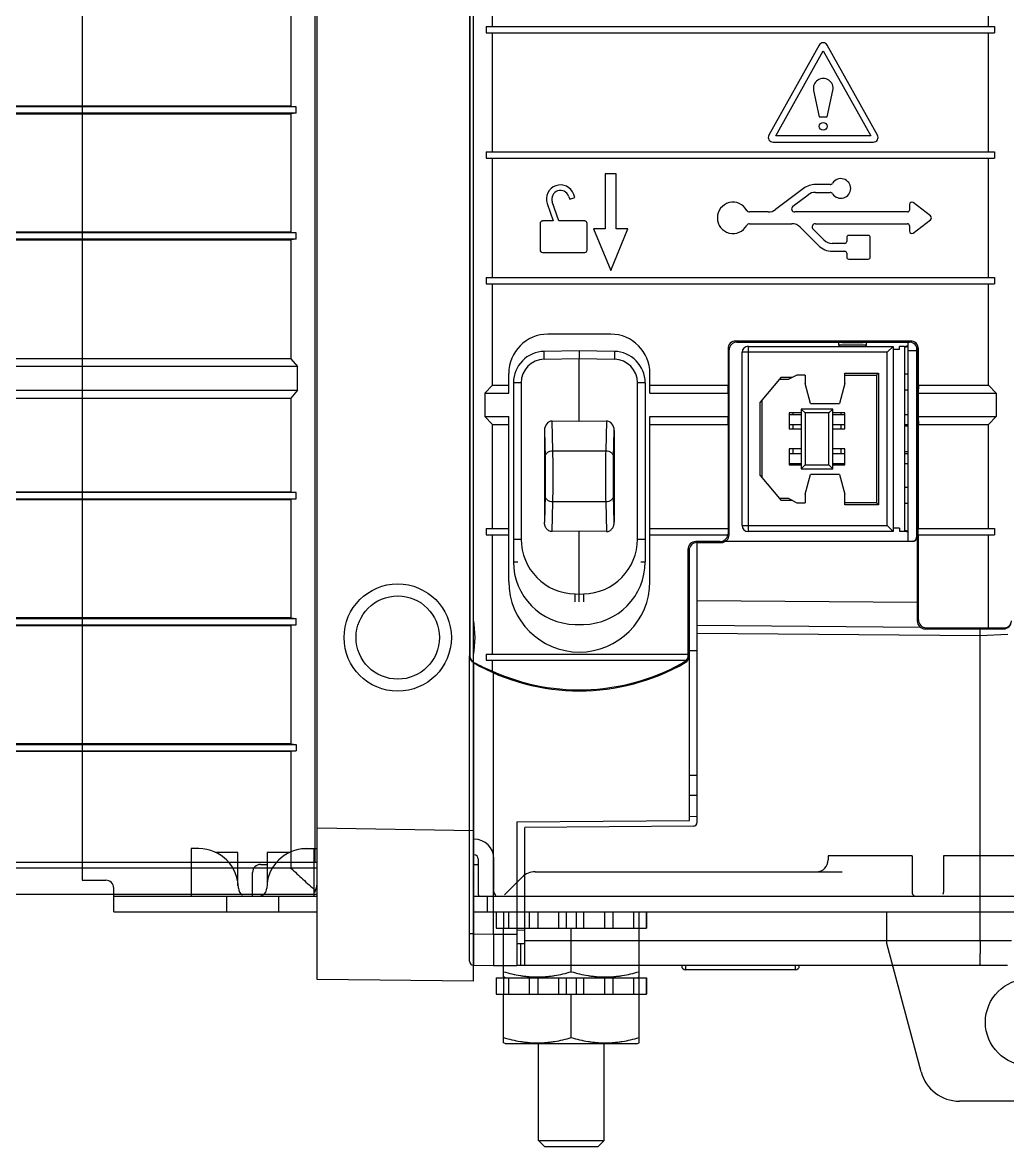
# Model space of a CAD drawing. Header units: millimetres. Extents: x 30557 to 235556, y -116603 to -73383.
# Drawn here: x 36158.7 to 36233.8, y -74654.8 to -74569.1 of the extents above; entities that cross this region are included whole.
import ezdxf

# ---------------------------------------------------------------- set-up
doc = ezdxf.new("R2010")
doc.units = ezdxf.units.MM

# ---------------------------------------------------------------- blocks, each defined once
blk = doc.blocks.new('1756-PA72')
at = {"linetype": 'Continuous'}
for p, q in [((8266.704, 5582.66), (8266.704, 5718.651)), ((8266.563, 5582.66), (8266.563, 5688.909)), ((8265.026, 5638.221), (8265.026, 5630.692)), ((8265.026, 5630.692), (8191.456, 5630.692)), ((8191.484, 5630.222), (8265.026, 5630.222)), ((8265.362, 5630.657), (8191.493, 5630.657)), ((8265.362, 5630.257), (8191.517, 5630.257)), ((8265.026, 5630.692), (8265.362, 5630.657)), ((8265.362, 5630.257), (8265.026, 5630.222)), ((8265.026, 5630.222), (8265.026, 5622.692)), ((8265.362, 5630.257), (8265.362, 5630.657)), ((8265.026, 5622.692), (8192.013, 5622.692)), ((8265.362, 5622.657), (8192.051, 5622.657)), ((8265.026, 5622.692), (8265.362, 5622.657)), ((8265.362, 5622.257), (8265.362, 5622.657)), ((8192.052, 5622.222), (8265.026, 5622.222)), ((8265.362, 5622.257), (8192.084, 5622.257)), ((8265.362, 5622.257), (8265.026, 5622.222)), ((8265.026, 5622.222), (8265.026, 5614.658)), ((8265.026, 5614.658), (8158.015, 5614.658)), ((8265.026, 5614.658), (8265.445, 5614.158)), ((8265.445, 5614.158), (8170.726, 5614.158)), ((8265.445, 5612.658), (8265.445, 5614.158)), ((8170.976, 5612.658), (8265.445, 5612.658)), ((8265.445, 5612.658), (8265.026, 5612.158)), ((8170.939, 5612.158), (8265.026, 5612.158)), ((8265.026, 5612.158), (8265.026, 5606.193)), ((8265.026, 5606.193), (8193.755, 5606.193)), ((8265.362, 5606.158), (8193.795, 5606.158)), ((8265.026, 5606.193), (8265.362, 5606.158)), ((8265.362, 5605.758), (8265.362, 5606.158)), ((8193.816, 5605.723), (8265.026, 5605.723)), ((8193.847, 5605.758), (8265.362, 5605.758)), ((8265.362, 5605.758), (8265.026, 5605.723)), ((8265.026, 5605.723), (8265.026, 5598.194)), ((8265.026, 5598.194), (8194.89, 5598.194)), ((8194.931, 5598.159), (8265.362, 5598.159)), ((8265.026, 5598.194), (8265.362, 5598.159)), ((8265.362, 5597.759), (8265.362, 5598.159)), ((8194.963, 5597.724), (8265.026, 5597.724)), ((8194.993, 5597.759), (8265.362, 5597.759)), ((8265.362, 5597.759), (8265.026, 5597.724)), ((8265.026, 5597.724), (8265.026, 5590.194)), ((8265.026, 5590.194), (8196.211, 5590.194)), ((8196.253, 5590.159), (8265.362, 5590.159)), ((8196.294, 5589.724), (8265.026, 5589.724)), ((8196.323, 5589.759), (8265.362, 5589.759)), ((8265.026, 5590.194), (8265.362, 5590.159)), ((8265.362, 5589.759), (8265.026, 5589.724)), ((8265.026, 5589.724), (8265.026, 5582.31)), ((8265.362, 5590.159), (8265.362, 5589.759)), ((8266.704, 5582.66), (8183.232, 5582.66)), ((8266.704, 5580.66), (8266.704, 5582.66)), ((8266.704, 5582.31), (8183.306, 5582.31)), ((8170.691, 5580.66), (8266.704, 5580.66))]:
    blk.add_line(p, q, dxfattribs=at)
blk.add_open_spline([(8265.026, 5582.31), (8265.28, 5582.071), (8265.79, 5581.596), (8266.308, 5581.129), (8266.563, 5580.894)], degree=3, knots=[0, 0, 0, 0, 0.500826, 1, 1, 1, 1], dxfattribs=at)
blk = doc.blocks.new('1756-L7-Z')
at = {"color": 7, "linetype": 'Continuous'}
for p, q in [((-0.249, 109.731), (-0.249, 19.654)), ((-0.23, 109.712), (-0.23, 19.658)), ((1.216, 59.627), (1.216, 67.201)), ((32.712, 59.627), (32.712, 67.201)), ((0.817, 59.627), (0.817, 59.229)), ((0.817, 59.627), (33.11, 59.627)), ((33.11, 59.627), (33.11, 59.229)), ((0.817, 59.229), (33.11, 59.229)), ((1.216, 51.655), (1.216, 59.229)), ((32.712, 51.655), (32.712, 59.229)), ((21.961, 58.434), (18.772, 52.728)), ((19.203, 52.682), (22.222, 58.083)), ((22.222, 58.083), (25.241, 52.682)), ((25.672, 52.728), (22.483, 58.434)), ((21.609, 55.569), (21.973, 53.877)), ((22.471, 53.877), (22.835, 55.569)), ((21.973, 53.877), (22.471, 53.877)), ((19.033, 52.283), (25.411, 52.283)), ((25.241, 52.682), (19.203, 52.682)), ((0.817, 51.655), (33.11, 51.655)), ((0.817, 51.655), (0.817, 51.257)), ((33.11, 51.655), (33.11, 51.257)), ((0.817, 51.257), (33.11, 51.257)), ((1.216, 43.683), (1.216, 51.257)), ((32.712, 43.683), (32.712, 51.257)), ((9.068, 50.26), (8.371, 50.26)), ((8.371, 50.26), (8.371, 46.772)), ((9.068, 46.772), (9.068, 50.26)), ((20.977, 49.338), (19.183, 47.993)), ((22.654, 49.588), (21.724, 49.588)), ((6.049, 48.846), (6.116, 48.651)), ((6.116, 48.651), (6.446, 48.765)), ((6.446, 48.765), (6.378, 48.96)), ((20.292, 48.202), (21.276, 48.94)), ((21.724, 49.089), (22.656, 49.089)), ((4.684, 48.372), (5.066, 47.271)), ((5.435, 47.271), (5.013, 48.486)), ((18.735, 47.844), (17.542, 47.844)), ((27.571, 47.844), (20.412, 47.844)), ((27.695, 48.317), (27.695, 47.968)), ((29.04, 47.589), (27.936, 48.436)), ((4.235, 47.121), (4.235, 45.427)), ((5.066, 47.271), (4.385, 47.271)), ((7.075, 47.271), (5.435, 47.271)), ((7.225, 45.427), (7.225, 47.121)), ((27.936, 46.504), (29.04, 47.351)), ((8.371, 46.772), (7.624, 46.772)), ((7.624, 46.772), (8.72, 44.126)), ((8.72, 44.126), (9.816, 46.772)), ((9.816, 46.772), (9.068, 46.772)), ((17.542, 47.096), (20.229, 47.096)), ((20.758, 46.877), (21.918, 45.717)), ((22.27, 46.07), (21.584, 46.756)), ((21.725, 47.096), (27.571, 47.096)), ((27.695, 46.972), (27.695, 46.623)), ((23.592, 45.851), (22.799, 45.851)), ((23.717, 46.224), (23.717, 45.975)), ((25.087, 46.349), (23.842, 46.349)), ((25.212, 44.979), (25.212, 46.224)), ((4.385, 45.278), (7.075, 45.278)), ((22.799, 45.352), (23.592, 45.352)), ((23.717, 45.228), (23.717, 44.979)), ((23.842, 44.854), (25.087, 44.854)), ((0.817, 43.683), (33.11, 43.683)), ((0.817, 43.683), (0.817, 43.285)), ((33.11, 43.683), (33.11, 43.285)), ((0.817, 43.285), (33.11, 43.285)), ((1.216, 36.837), (1.216, 43.285)), ((32.712, 36.837), (32.712, 43.285)), ((8.72, 40.08), (4.734, 40.08)), ((27.773, 39.647), (16.672, 39.647)), ((16.741, 39.578), (16.672, 39.647)), ((16.741, 39.578), (27.703, 39.578)), ((17.448, 39.309), (26.661, 39.309)), ((17.448, 39.309), (17.448, 27.55)), ((23.223, 39.39), (23.22, 39.578)), ((24.968, 39.39), (23.223, 39.39)), ((23.305, 39.309), (23.223, 39.39)), ((23.426, 39.562), (23.411, 39.578)), ((23.426, 39.562), (24.765, 39.562)), ((24.765, 39.562), (24.781, 39.578)), ((24.886, 39.309), (24.968, 39.39)), ((24.968, 39.39), (24.972, 39.578)), ((26.661, 39.309), (26.282, 38.93)), ((26.661, 39.309), (26.661, 27.55)), ((27.383, 39.309), (27.074, 39.309)), ((27.074, 39.107), (27.074, 39.309)), ((27.383, 39.309), (27.623, 39.361)), ((27.383, 39.309), (27.383, 27.55)), ((27.623, 39.285), (27.383, 39.233)), ((27.623, 26.939), (27.623, 39.578)), ((27.773, 39.647), (27.703, 39.578)), ((28.149, 39.292), (28.149, 27.188)), ((6.727, 39.024), (4.5, 38.985)), ((8.954, 38.985), (6.727, 39.024)), ((6.727, 39.024), (6.727, 38.526)), ((16.174, 39.149), (16.243, 39.08)), ((16.174, 39.149), (16.174, 36.837)), ((16.243, 27.341), (16.243, 39.08)), ((26.282, 38.93), (17.069, 38.93)), ((17.069, 27.93), (17.069, 38.93)), ((26.282, 27.93), (26.282, 38.93)), ((27.074, 39.107), (26.661, 39.107)), ((28.149, 39.026), (27.623, 39.026)), ((28.174, 27.163), (28.174, 39.218)), ((28.201, 39.08), (28.271, 39.149)), ((28.201, 39.08), (28.201, 21.86)), ((28.271, 36.837), (28.271, 39.149)), ((4.5, 38.487), (6.727, 38.526)), ((6.727, 38.526), (8.954, 38.487)), ((6.727, 34.54), (6.727, 38.526)), ((2.242, 36.339), (2.242, 37.589)), ((11.211, 36.339), (11.211, 37.589)), ((19.542, 37.348), (18.208, 35.76)), ((19.436, 37.221), (20.036, 37.221)), ((19.542, 37.348), (20.274, 37.348)), ((20.536, 37.487), (20.036, 37.221)), ((21.068, 37.487), (20.536, 37.487)), ((21.068, 37.487), (21.068, 36.948)), ((23.599, 37.614), (25.725, 37.614)), ((23.599, 36.948), (23.599, 37.614)), ((23.599, 37.487), (25.598, 37.487)), ((25.598, 37.487), (25.725, 37.614)), ((25.598, 37.487), (25.598, 29.372)), ((25.725, 37.614), (25.725, 29.246)), ((27.623, 37.538), (27.383, 37.538)), ((1.216, 36.837), (0.718, 36.339)), ((1.216, 36.837), (2.242, 36.837)), ((3.031, 36.993), (2.541, 36.993)), ((2.541, 36.993), (2.541, 25.631)), ((3.031, 36.993), (3.031, 27.07)), ((10.912, 36.993), (10.422, 36.993)), ((10.422, 27.07), (10.422, 36.993)), ((10.912, 36.993), (10.912, 25.631)), ((11.211, 36.837), (16.174, 36.837)), ((16.191, 36.339), (16.174, 36.837)), ((21.409, 35.682), (21.068, 36.948)), ((23.599, 36.948), (23.257, 35.682)), ((27.623, 36.525), (27.383, 36.525)), ((28.271, 36.837), (28.253, 36.339)), ((28.271, 36.837), (32.712, 36.837)), ((32.712, 36.837), (33.21, 36.339)), ((0.718, 36.339), (2.242, 36.339)), ((0.718, 36.339), (0.718, 34.844)), ((11.211, 36.339), (16.191, 36.339)), ((16.191, 36.339), (16.191, 34.844)), ((18.208, 31.1), (18.208, 35.76)), ((18.334, 30.949), (18.334, 35.91)), ((28.253, 36.339), (33.21, 36.339)), ((28.253, 36.339), (28.253, 34.844)), ((33.21, 36.339), (33.21, 34.844)), ((20.815, 35.075), (20.055, 35.075)), ((20.055, 35.075), (20.055, 34.062)), ((20.055, 34.986), (20.815, 34.986)), ((20.308, 34.986), (20.308, 35.075)), ((22.839, 35.328), (20.815, 35.328)), ((20.815, 35.328), (21.068, 35.075)), ((20.815, 35.328), (20.815, 31.531)), ((22.586, 35.075), (21.068, 35.075)), ((21.068, 35.075), (21.068, 31.784)), ((21.409, 35.682), (23.257, 35.682)), ((22.839, 35.328), (22.586, 35.075)), ((22.586, 31.784), (22.586, 35.075)), ((22.839, 31.531), (22.839, 35.328)), ((23.599, 35.075), (22.839, 35.075)), ((22.839, 34.986), (23.599, 34.986)), ((23.346, 35.075), (23.346, 34.986)), ((23.599, 34.062), (23.599, 35.075)), ((27.383, 34.986), (27.623, 34.986)), ((0.718, 34.844), (2.242, 34.844)), ((1.216, 34.346), (0.718, 34.844)), ((1.216, 34.346), (2.242, 34.346)), ((1.216, 27.739), (1.216, 34.346)), ((2.242, 24.376), (2.242, 34.844)), ((6.727, 34.54), (5.003, 34.561)), ((5.05, 32.682), (5.003, 34.561)), ((8.45, 34.561), (6.727, 34.54)), ((8.45, 34.561), (8.403, 32.682)), ((11.211, 34.844), (16.191, 34.844)), ((11.211, 24.376), (11.211, 34.844)), ((11.211, 34.346), (16.174, 34.346)), ((16.174, 34.346), (16.191, 34.844)), ((16.174, 34.346), (16.174, 27.739)), ((20.055, 34.353), (20.815, 34.353)), ((20.308, 34.062), (20.308, 34.353)), ((22.839, 34.353), (23.599, 34.353)), ((23.346, 34.353), (23.346, 34.062)), ((27.383, 34.353), (27.623, 34.353)), ((28.253, 34.844), (33.21, 34.844)), ((28.253, 34.844), (28.271, 34.346)), ((28.271, 34.346), (32.712, 34.346)), ((28.271, 27.739), (28.271, 34.346)), ((32.712, 34.346), (33.21, 34.844)), ((32.712, 27.739), (32.712, 34.346)), ((4.51, 33.964), (4.552, 32.275)), ((4.51, 33.964), (4.51, 28.14)), ((8.901, 32.275), (8.943, 33.964)), ((8.943, 33.964), (8.943, 28.14)), ((20.055, 34.062), (20.815, 34.062)), ((22.839, 34.062), (23.599, 34.062)), ((27.623, 34.247), (27.383, 34.247)), ((5.05, 32.682), (8.403, 32.682)), ((20.815, 32.797), (20.055, 32.797)), ((20.055, 32.797), (20.055, 31.784)), ((20.055, 32.506), (20.815, 32.506)), ((20.308, 32.506), (20.308, 32.797)), ((23.599, 32.797), (22.839, 32.797)), ((22.839, 32.506), (23.599, 32.506)), ((23.346, 32.797), (23.346, 32.506)), ((23.599, 31.784), (23.599, 32.797)), ((27.623, 32.612), (27.383, 32.612)), ((27.383, 32.506), (27.623, 32.506)), ((20.055, 31.873), (20.815, 31.873)), ((20.055, 31.784), (20.815, 31.784)), ((20.308, 31.784), (20.308, 31.873)), ((20.815, 31.531), (21.068, 31.784)), ((20.815, 31.531), (22.839, 31.531)), ((21.068, 31.784), (22.586, 31.784)), ((22.839, 31.531), (22.586, 31.784)), ((22.839, 31.873), (23.599, 31.873)), ((22.839, 31.784), (23.599, 31.784)), ((23.346, 31.873), (23.346, 31.784)), ((27.383, 31.873), (27.623, 31.873)), ((18.208, 31.1), (19.542, 29.511)), ((21.068, 29.911), (21.409, 31.177)), ((23.257, 31.177), (21.409, 31.177)), ((23.257, 31.177), (23.599, 29.911)), ((27.623, 30.334), (27.383, 30.334)), ((4.552, 29.83), (4.51, 28.14)), ((5.003, 27.543), (5.05, 29.422)), ((8.403, 29.422), (5.05, 29.422)), ((8.403, 29.422), (8.45, 27.543)), ((8.943, 28.14), (8.901, 29.83)), ((20.036, 29.638), (19.436, 29.638)), ((20.274, 29.511), (19.542, 29.511)), ((20.036, 29.638), (20.536, 29.372)), ((20.536, 29.372), (21.068, 29.372)), ((21.068, 29.911), (21.068, 29.372)), ((23.599, 29.246), (23.599, 29.911)), ((25.598, 29.372), (23.599, 29.372)), ((25.598, 29.372), (25.725, 29.246)), ((27.623, 29.322), (27.383, 29.322)), ((25.725, 29.246), (23.599, 29.246)), ((17.069, 27.93), (26.282, 27.93)), ((26.661, 27.55), (26.282, 27.93)), ((0.817, 27.739), (2.242, 27.739)), ((0.817, 27.739), (0.817, 27.341)), ((0.817, 27.341), (2.242, 27.341)), ((1.216, 19.767), (1.216, 27.341)), ((6.727, 27.564), (5.003, 27.543)), ((8.45, 27.543), (6.727, 27.564)), ((6.727, 23.578), (6.727, 27.564)), ((11.211, 27.739), (16.174, 27.739)), ((11.211, 27.341), (16.169, 27.341)), ((16.188, 27.739), (16.188, 27.396)), ((16.243, 27.341), (16.188, 27.396)), ((26.661, 27.55), (17.448, 27.55)), ((27.074, 27.752), (26.661, 27.752)), ((27.074, 27.752), (27.074, 27.55)), ((27.383, 27.55), (27.074, 27.55)), ((27.383, 27.626), (27.623, 27.574)), ((27.623, 27.498), (27.383, 27.55)), ((28.174, 27.163), (28.149, 27.188)), ((28.257, 27.341), (28.257, 27.739)), ((28.271, 27.739), (33.11, 27.739)), ((28.271, 27.341), (33.11, 27.341)), ((28.271, 21.929), (28.271, 27.341)), ((32.712, 21.431), (32.712, 27.341)), ((33.11, 27.739), (33.11, 27.341)), ((2.541, 27.07), (3.031, 27.07)), ((10.422, 27.07), (10.912, 27.07)), ((13.729, 9.199), (13.729, 26.48)), ((15.676, 26.912), (14.131, 26.912)), ((14.2, 26.843), (14.131, 26.912)), ((14.2, 26.843), (15.745, 26.843)), ((14.223, 9.086), (14.223, 26.843)), ((15.676, 26.912), (15.745, 26.843)), ((27.926, 26.914), (15.988, 26.916)), ((16.02, 26.937), (27.899, 26.939)), ((27.926, 26.914), (27.899, 26.939)), ((13.633, 26.414), (13.702, 26.344)), ((13.633, 19.767), (13.633, 26.414)), ((13.702, 19.653), (13.702, 26.344)), ((2.541, 25.631), (2.823, 25.631)), ((10.631, 25.631), (10.912, 25.631)), ((6.458, 23.583), (6.727, 23.578)), ((6.727, 23.578), (6.996, 23.583)), ((6.727, 23.08), (6.727, 23.578)), ((13.729, 23.495), (13.702, 23.495)), ((28.201, 23.032), (14.223, 23.154)), ((6.458, 21.645), (6.727, 21.641)), ((6.727, 21.641), (6.996, 21.645)), ((13.702, 21.504), (13.729, 21.504)), ((14.223, 21.589), (28.411, 21.465)), ((28.271, 21.929), (28.201, 21.86)), ((28.699, 21.362), (28.769, 21.431)), ((28.769, 21.431), (32.712, 21.431)), ((33.645, 21.399), (32.712, 21.431)), ((13.702, 21.015), (13.729, 21.016)), ((14.223, 21.091), (32.187, 20.934)), ((28.699, 21.362), (33.682, 21.362)), ((32.187, 20.935), (32.183, 21.369)), ((32.187, 20.934), (33.944, 21.027)), ((32.187, 1.572), (32.187, 20.934)), ((33.645, 21.399), (33.682, 21.362)), ((-0.23, 19.658), (-0.249, 19.658)), ((-0.245, 0.249), (-0.245, 19.654)), ((0.817, 19.767), (13.633, 19.767)), ((0.817, 19.767), (0.817, 19.369)), ((0.817, 19.369), (13.594, 19.369)), ((1.216, 18.676), (1.216, 19.369)), ((13.647, 19.767), (13.647, 19.685)), ((13.702, 19.653), (13.647, 19.685)), ((14.223, 19.968), (13.729, 19.968)), ((0, 19.221), (0.029, 19.237)), ((0, 19.221), (0, 1.99)), ((1.27, 1.968), (1.27, 18.629)), ((13.396, 19.253), (13.453, 19.221)), ((14.223, 12.053), (13.729, 12.056)), ((14.223, 10.784), (13.729, 10.779)), ((14.229, 9.43), (13.733, 9.439)), ((2.768, 9.103), (13.729, 9.199)), ((2.768, 9.103), (2.768, -0.009)), ((13.976, 8.837), (3.262, 8.744)), ((3.262, 0.008), (3.262, 8.744)), ((3.262, 2.218), (2.768, 2.209)), ((0, 1.99), (-0.245, 1.991)), ((-0.245, 1.59), (-0.245, 1.991)), ((0, 1.99), (1.27, 1.968)), ((0, 1.99), (0, 0)), ((1.27, 1.968), (2.768, 1.981)), ((3.262, 1.572), (34.18, 1.572)), ((2.768, 1.379), (3.262, 1.383)), ((3.013, 0.008), (3.013, 1.381)), ((2.768, 0.008), (33.931, 0.008)), ((13.231, 0.008), (13.231, -0.042)), ((13.48, 0.008), (13.48, -0.291)), ((20.455, -0.291), (20.455, 0.008)), ((20.705, -0.042), (20.705, 0.008)), ((0, 0), (1.27, -0.022)), ((1.27, -0.022), (2.768, -0.009)), ((20.455, -0.291), (13.48, -0.291))]:
    blk.add_line(p, q, dxfattribs=at)
blk.add_circle((22.222, 53.28), 0.249, dxfattribs=at)
for centre, radius, start, end in [((22.222, 58.288), 0.299, 29.2, 150.8), ((22.222, 55.701), 0.627, 347.86859, 192.13141), ((19.033, 52.582), 0.299, 150.8, 270), ((25.411, 52.582), 0.299, 270, 29.2), ((5.531, 48.666), 0.897, 19.14, 199.14), ((21.724, 48.342), 1.246, 90, 126.8699), ((22.654, 49.787), 0.199, 270, 325.60643), ((23.343, 49.338), 0.623, 213.05573, 147.37052), ((5.531, 48.666), 0.548, 19.14, 199.14), ((21.724, 48.342), 0.747, 90, 126.8699), ((22.654, 48.89), 0.199, 33.05573, 89.51731), ((16.492, 47.47), 0.996, 28.63099, 331.36901), ((17.542, 48.043), 0.199, 208.63099, 270), ((18.735, 48.591), 0.747, 270, 306.8699), ((20.412, 48.043), 0.199, 126.8699, 270), ((27.571, 47.968), 0.125, 270, 0), ((27.845, 48.317), 0.149, 52.5, 180), ((4.385, 47.121), 0.149, 90, 180), ((7.075, 47.121), 0.149, 0, 90), ((28.949, 47.47), 0.149, 307.5, 52.5), ((17.542, 46.897), 0.199, 90, 151.36901), ((20.229, 46.349), 0.747, 45, 90), ((21.725, 46.897), 0.199, 90, 225), ((27.571, 46.972), 0.125, 0, 90), ((27.845, 46.623), 0.149, 180, 307.5), ((22.799, 46.598), 1.246, 225, 270), ((22.799, 46.598), 0.747, 225, 270), ((23.592, 45.975), 0.125, 270, 0), ((23.842, 46.224), 0.125, 90, 180), ((25.087, 46.224), 0.125, 0, 90), ((4.385, 45.427), 0.149, 180, 270), ((7.075, 45.427), 0.149, 270, 0), ((23.592, 45.228), 0.125, 0, 90), ((23.842, 44.979), 0.125, 180, 270), ((25.087, 44.979), 0.125, 270, 0), ((4.734, 37.589), 2.491, 90, 180), ((8.72, 37.589), 2.491, 0, 90), ((16.672, 39.15), 0.498, 89.98424, 180.01286), ((16.742, 39.08), 0.498, 90.01054, 180), ((17.448, 38.93), 0.38, 90, 180), ((27.703, 39.08), 0.498, 0.01054, 90), ((27.773, 39.15), 0.498, 359.98424, 90.01286), ((4.534, 36.993), 1.993, 90.99921, 180.0007), ((8.919, 36.993), 1.993, 359.99931, 89.00078), ((4.526, 36.993), 1.495, 90.98807, 179.99372), ((8.928, 36.993), 1.495, 0.01103, 89.0071), ((17.448, 27.93), 0.38, 180, 270), ((15.745, 27.341), 0.498, 270, 359.98946), ((6.519, 27.07), 3.488, 179.99982, 268.99973), ((6.935, 27.07), 3.488, 271.00027, 0.00018), ((14.13, 26.414), 0.498, 89.98598, 180.01693), ((14.2, 26.344), 0.498, 90, 179.98946), ((6.527, 25.631), 3.986, 180, 269.00029), ((6.926, 25.631), 3.986, 270.99965, 0), ((6.727, 24.376), 4.484, 180, 0), ((28.699, 21.86), 0.498, 180, 269.98946), ((28.769, 21.929), 0.498, 179.98598, 270.01693), ((33.682, 21.86), 0.498, 270, 359.98946), ((0.249, 19.653), 0.498, 179.84884, 239.99433), ((6.727, 30.872), 13.383, 245.68382, 300.73805), ((6.727, 30.872), 13.397, 299.85808, 300.83801), ((13.204, 19.653), 0.498, 300, 359.99406), ((13.149, 19.685), 0.498, 320.59543, 0.00615), ((6.727, 30.872), 13.453, 239.99979, 300.00015), ((6.267, 30.888), 13.216, 241.83661, 247.53204), ((13.974, 9.086), 0.249, 270.5, 0), ((2.884, 2.493), 1.113, 264.00094, 270.48711), ((0.004, 0.249), 0.249, 179.75198, 268.99375), ((13.48, -0.042), 0.249, 180.00034, 270), ((20.455, -0.042), 0.249, 270, 359.99967)]:
    blk.add_arc(centre, radius, start, end, dxfattribs=at)
for centre, major_axis, ratio, start_param, end_param in [((5.008, 33.952), (-0.03, 0.609), 0.817388, -0.050559, 1.510198), ((8.445, 33.952), (0.03, 0.609), 0.817388, -1.510198, 0.050559), ((15.675, 27.411), (-0.353, 0.353), 0.998783, 2.356803, 3.786929), ((15.689, 27.397), (0.353, -0.353), 0.998783, 0.673482, 0.78484)]:
    blk.add_ellipse(centre, major_axis=major_axis, ratio=ratio, start_param=start_param, end_param=end_param, dxfattribs=at)
for points, knots in [([(4.5, 38.487), (4.499, 38.52), (4.498, 38.583), (4.497, 38.675), (4.496, 38.76), (4.496, 38.825), (4.496, 38.871), (4.496, 38.9), (4.497, 38.925), (4.497, 38.946), (4.497, 38.962), (4.498, 38.973), (4.498, 38.979), (4.499, 38.983), (4.499, 38.984), (4.499, 38.985), (4.5, 38.985)], [0, 0, 0, 0, 0.194912, 0.382478, 0.555216, 0.706674, 0.772536, 0.830971, 0.881408, 0.923354, 0.956439, 0.98032, 0.988742, 0.994807, 0.99852, 1, 1, 1, 1]), ([(8.954, 38.985), (8.954, 38.985), (8.954, 38.984), (8.955, 38.983), (8.955, 38.979), (8.956, 38.973), (8.956, 38.962), (8.957, 38.946), (8.957, 38.925), (8.957, 38.9), (8.957, 38.871), (8.957, 38.825), (8.957, 38.76), (8.957, 38.675), (8.955, 38.583), (8.954, 38.52), (8.954, 38.487)], [0, 0, 0, 0, 0.00148, 0.005193, 0.011258, 0.01968, 0.04356, 0.076646, 0.118592, 0.169029, 0.227464, 0.293326, 0.444784, 0.617522, 0.805088, 1, 1, 1, 1]), ([(4.552, 32.275), (4.552, 32.301), (4.559, 32.355), (4.599, 32.459), (4.696, 32.573), (4.86, 32.661), (4.986, 32.682), (5.05, 32.682)], [0, 0, 0, 0, 0.1126, 0.227595, 0.468603, 0.728328, 1, 1, 1, 1]), ([(4.552, 32.275), (4.556, 32.097), (4.561, 31.689), (4.564, 31.052), (4.561, 30.415), (4.556, 30.007), (4.552, 29.83)], [0, 0, 0, 0, 0.21831, 0.5, 0.78169, 1, 1, 1, 1]), ([(5.061, 31.052), (5.061, 31.358), (5.06, 31.902), (5.055, 32.445), (5.05, 32.682)], [0, 0, 0, 0, 0.563379, 1, 1, 1, 1]), ([(8.403, 32.682), (8.399, 32.445), (8.394, 31.902), (8.392, 31.358), (8.392, 31.052)], [0, 0, 0, 0, 0.436621, 1, 1, 1, 1]), ([(8.403, 32.682), (8.467, 32.682), (8.594, 32.661), (8.757, 32.573), (8.854, 32.459), (8.894, 32.355), (8.901, 32.301), (8.901, 32.275)], [0, 0, 0, 0, 0.271672, 0.531397, 0.772405, 0.8874, 1, 1, 1, 1]), ([(8.901, 29.83), (8.897, 30.007), (8.892, 30.415), (8.889, 31.052), (8.892, 31.689), (8.897, 32.097), (8.901, 32.275)], [0, 0, 0, 0, 0.21831, 0.5, 0.78169, 1, 1, 1, 1]), ([(5.05, 29.422), (5.055, 29.659), (5.06, 30.203), (5.061, 30.746), (5.061, 31.052)], [0, 0, 0, 0, 0.436619, 1, 1, 1, 1]), ([(8.392, 31.052), (8.392, 30.746), (8.394, 30.203), (8.399, 29.659), (8.403, 29.422)], [0, 0, 0, 0, 0.563381, 1, 1, 1, 1]), ([(5.05, 29.422), (4.986, 29.423), (4.86, 29.443), (4.696, 29.531), (4.599, 29.645), (4.559, 29.749), (4.552, 29.803), (4.552, 29.83)], [0, 0, 0, 0, 0.271672, 0.531397, 0.772405, 0.8874, 1, 1, 1, 1]), ([(8.901, 29.83), (8.901, 29.803), (8.894, 29.749), (8.854, 29.645), (8.757, 29.531), (8.594, 29.443), (8.467, 29.423), (8.403, 29.422)], [0, 0, 0, 0, 0.1126, 0.227595, 0.468603, 0.728328, 1, 1, 1, 1]), ([(5.003, 27.543), (4.968, 27.543), (4.896, 27.552), (4.795, 27.592), (4.707, 27.655), (4.611, 27.761), (4.531, 27.925), (4.51, 28.069), (4.51, 28.14)], [0, 0, 0, 0, 0.125059, 0.25015, 0.375298, 0.500502, 0.750103, 1, 1, 1, 1]), ([(8.45, 27.543), (8.486, 27.543), (8.558, 27.552), (8.658, 27.592), (8.746, 27.655), (8.843, 27.761), (8.923, 27.925), (8.943, 28.069), (8.943, 28.14)], [0, 0, 0, 0, 0.125059, 0.25015, 0.375298, 0.500502, 0.750103, 1, 1, 1, 1]), ([(27.896, 26.938), (27.96, 26.937), (28.094, 26.99), (28.149, 27.124), (28.149, 27.188)], [0, 0, 0, 0, 0.500335, 1, 1, 1, 1]), ([(28.174, 27.163), (28.174, 27.1), (28.122, 26.969), (27.991, 26.915), (27.928, 26.915)], [0, 0, 0, 0, 0.500322, 1, 1, 1, 1]), ([(6.458, 23.085), (6.458, 23.085), (6.457, 23.086), (6.457, 23.088), (6.457, 23.091), (6.456, 23.097), (6.456, 23.108), (6.455, 23.124), (6.455, 23.145), (6.454, 23.17), (6.454, 23.199), (6.454, 23.245), (6.454, 23.31), (6.455, 23.395), (6.456, 23.487), (6.457, 23.551), (6.458, 23.583)], [0, 0, 0, 0, 0.00148, 0.005193, 0.011258, 0.01968, 0.043561, 0.076646, 0.118592, 0.169029, 0.227464, 0.293326, 0.444784, 0.617522, 0.805088, 1, 1, 1, 1]), ([(6.996, 23.583), (6.996, 23.551), (6.997, 23.487), (6.998, 23.395), (6.999, 23.31), (6.999, 23.245), (6.999, 23.199), (6.999, 23.17), (6.999, 23.145), (6.998, 23.124), (6.998, 23.108), (6.997, 23.097), (6.997, 23.091), (6.996, 23.088), (6.996, 23.086), (6.996, 23.085), (6.996, 23.085)], [0, 0, 0, 0, 0.194912, 0.382478, 0.555216, 0.706674, 0.772536, 0.830971, 0.881408, 0.923354, 0.956439, 0.98032, 0.988742, 0.994807, 0.99852, 1, 1, 1, 1]), ([(34.161, 21.879), (34.161, 21.802), (34.125, 21.655), (33.988, 21.496), (33.821, 21.412), (33.702, 21.397), (33.645, 21.399)], [0, 0, 0, 0, 0.294779, 0.551805, 0.781416, 1, 1, 1, 1]), ([(-0.23, 19.662), (-0.229, 19.569), (-0.175, 19.393), (-0.041, 19.275), (0.029, 19.237)], [0, 0, 0, 0, 0.540609, 1, 1, 1, 1]), ([(1.27, 1.968), (1.27, 1.839), (1.269, 1.585), (1.267, 1.216), (1.266, 0.876), (1.266, 0.617), (1.266, 0.434), (1.266, 0.318), (1.267, 0.218), (1.267, 0.135), (1.268, 0.07), (1.268, 0.026), (1.269, 0.001), (1.269, -0.012), (1.27, -0.017), (1.269, -0.022), (1.27, -0.022)], [0, 0, 0, 0, 0.194985, 0.38282, 0.555672, 0.707131, 0.773034, 0.831483, 0.881903, 0.923858, 0.956922, 0.980743, 0.989133, 0.99515, 0.998778, 1, 1, 1, 1]), ([(32.187, 1.572), (32.187, 1.471), (32.187, 1.271), (32.185, 0.981), (32.182, 0.714), (32.178, 0.48), (32.174, 0.31), (32.169, 0.197), (32.167, 0.131), (32.163, 0.081), (32.161, 0.041), (32.157, 0.023), (32.156, 0.008), (32.153, 0.008)], [0, 0, 0, 0, 0.194791, 0.382457, 0.555178, 0.706548, 0.830847, 0.881256, 0.923214, 0.956302, 0.980183, 0.994722, 1, 1, 1, 1])]:
    blk.add_open_spline(points, degree=3, knots=knots, dxfattribs=at)
blk = doc.blocks.new('1756-A13-Z')
at = {"color": 7, "linetype": 'Continuous'}
for p, q in [((16.437, -137.601), (16.437, 7.928)), ((26.36, -137.688), (26.36, 8.015)), ((1.503, -75.16), (1.503, -131.287)), ((26.36, -128.153), (16.437, -127.979)), ((8.419, -129.282), (8.419, -132.289)), ((8.92, -129.282), (8.419, -129.282)), ((11.396, -129.533), (9.966, -129.533)), ((11.396, -131.641), (11.396, -129.533)), ((13.26, -129.533), (13.26, -131.641)), ((14.69, -129.533), (13.26, -129.533)), ((15.435, -129.282), (16.237, -129.282)), ((16.237, -132.289), (16.237, -129.282)), ((16.267, -129.282), (16.437, -129.282)), ((26.66, -129.934), (26.66, -132.039)), ((27.663, -132.039), (27.663, -129.934)), ((48.896, -129.743), (48.896, -129.994)), ((54.223, -129.743), (48.896, -129.743)), ((54.223, -129.743), (54.223, -132.039)), ((56.227, -129.743), (56.227, -132.039)), ((61.553, -129.743), (56.227, -129.743)), ((12.829, -130.285), (13.26, -130.285)), ((26.36, -130.285), (26.66, -130.285)), ((1.503, -131.287), (3.007, -131.287)), ((12.328, -132.289), (12.328, -130.786)), ((29.456, -131.083), (28.323, -132.216)), ((30.271, -130.746), (49.775, -130.746)), ((3.508, -133.291), (3.508, -131.788)), ((3.508, -132.289), (16.437, -132.289)), ((10.674, -132.289), (10.674, -133.291)), ((13.982, -132.289), (13.982, -133.291)), ((26.36, -132.289), (237.186, -132.289)), ((27.222, -132.289), (27.222, -133.291)), ((3.508, -133.291), (16.437, -133.291)), ((26.36, -133.291), (237.186, -133.291)), ((27.794, -133.291), (27.794, -134.335)), ((27.804, -133.291), (27.804, -134.335)), ((28.291, -134.335), (28.291, -133.291)), ((28.594, -133.291), (28.594, -134.335)), ((29.926, -134.335), (29.926, -133.291)), ((30.451, -133.291), (30.451, -134.335)), ((31.783, -134.335), (31.783, -133.291)), ((32.27, -134.335), (32.27, -133.291)), ((32.877, -133.291), (32.877, -134.335)), ((33.364, -134.335), (33.364, -133.291)), ((34.696, -134.335), (34.696, -133.291)), ((35.221, -133.291), (35.221, -134.335)), ((36.553, -134.335), (36.553, -133.291)), ((36.856, -133.291), (36.856, -134.335)), ((37.344, -134.335), (37.344, -133.291)), ((37.353, -133.291), (37.353, -134.335)), ((52.619, -135.296), (52.619, -133.291)), ((27.794, -134.335), (37.353, -134.335)), ((28.271, -137.43), (28.271, -134.335)), ((32.574, -137.097), (32.574, -134.335)), ((36.876, -137.43), (36.876, -134.335)), ((54.807, -143.461), (52.619, -135.296)), ((26.36, -137.688), (16.437, -137.601)), ((27.794, -137.479), (27.794, -138.523)), ((27.794, -137.479), (37.353, -137.479)), ((27.804, -137.479), (27.804, -138.523)), ((28.369, -137.479), (28.263, -137.426)), ((28.291, -138.523), (28.291, -137.479)), ((28.594, -137.479), (28.594, -138.523)), ((29.926, -138.523), (29.926, -137.479)), ((30.451, -137.479), (30.451, -138.523)), ((31.783, -138.523), (31.783, -137.479)), ((32.27, -138.523), (32.27, -137.479)), ((32.877, -137.479), (32.877, -138.523)), ((33.364, -138.523), (33.364, -137.479)), ((34.696, -138.523), (34.696, -137.479)), ((35.221, -137.479), (35.221, -138.523)), ((36.553, -138.523), (36.553, -137.479)), ((36.778, -137.479), (36.885, -137.426)), ((36.856, -137.479), (36.856, -138.523)), ((37.344, -138.523), (37.344, -137.479)), ((37.353, -137.479), (37.353, -138.523)), ((27.794, -138.523), (37.353, -138.523)), ((28.271, -141.618), (28.271, -138.523)), ((32.574, -141.285), (32.574, -138.523)), ((36.876, -141.618), (36.876, -138.523)), ((28.369, -141.667), (28.263, -141.613)), ((28.369, -141.667), (36.778, -141.667)), ((30.486, -147.818), (30.486, -141.667)), ((34.661, -147.818), (34.661, -141.667)), ((36.778, -141.667), (36.885, -141.613)), ((66.052, -145.319), (57.227, -145.319)), ((30.868, -148.2), (30.486, -147.818)), ((30.486, -147.818), (34.661, -147.818)), ((30.868, -148.2), (34.279, -148.2)), ((34.279, -148.2), (34.661, -147.818))]:
    blk.add_line(p, q, dxfattribs=at)
for centre, radius in [((21.549, -115.872), 3.408), ((21.549, -115.872), 2.646), ((61.639, -140.307), 2.756)]:
    blk.add_circle(centre, radius, dxfattribs=at)
for centre, radius, start, end in [((20.095, -115.872), 6.364, 349.81825, 10.18175), ((26.41, -129.934), 1.253, 0, 90), ((8.92, -131.788), 2.506, 0, 90), ((15.736, -131.788), 2.506, 90, 180), ((26.41, -129.934), 0.251, 0, 90), ((12.829, -130.786), 0.501, 90, 180), ((48.145, -129.994), 0.752, 270, 0), ((3.007, -131.788), 0.501, 0, 90), ((14.433, -131.287), 2.005, 337.31616, 0), ((30.271, -131.898), 1.153, 90, 134.99996), ((11.927, -131.788), 0.501, 180, 240), ((12.729, -131.788), 0.501, 270, 0), ((27.913, -132.039), 1.253, 180, 192.10655), ((27.913, -132.039), 0.251, 180, 238.22705), ((54.473, -132.039), 0.251, 180, 240), ((55.977, -132.039), 0.251, 330, 0), ((57.227, -142.813), 2.506, 195, 270)]:
    blk.add_arc(centre, radius, start, end, dxfattribs=at)
for points in [[(28.271, -137.097), (28.447, -137.148), (28.8, -137.241), (29.247, -137.33), (29.608, -137.381), (29.879, -137.409), (30.15, -137.426), (30.422, -137.432), (30.695, -137.426), (30.966, -137.409), (31.237, -137.381), (31.597, -137.33), (32.045, -137.241), (32.398, -137.148), (32.574, -137.097)], [(32.574, -137.097), (32.749, -137.148), (33.102, -137.241), (33.55, -137.33), (33.91, -137.381), (34.181, -137.409), (34.453, -137.426), (34.725, -137.432), (34.997, -137.426), (35.269, -137.409), (35.54, -137.381), (35.9, -137.33), (36.347, -137.241), (36.7, -137.148), (36.876, -137.097)], [(28.271, -141.285), (28.447, -141.336), (28.8, -141.428), (29.247, -141.517), (29.608, -141.569), (29.879, -141.597), (30.15, -141.614), (30.422, -141.62), (30.695, -141.614), (30.966, -141.597), (31.237, -141.569), (31.597, -141.517), (32.045, -141.428), (32.398, -141.336), (32.574, -141.285)], [(32.574, -141.285), (32.749, -141.336), (33.102, -141.428), (33.55, -141.517), (33.91, -141.569), (34.181, -141.597), (34.453, -141.614), (34.725, -141.62), (34.997, -141.614), (35.269, -141.597), (35.54, -141.569), (35.9, -141.517), (36.347, -141.428), (36.7, -141.336), (36.876, -141.285)]]:
    blk.add_open_spline(points, degree=3, knots=[0, 0, 0, 0, 0.12553, 0.250641, 0.313067, 0.375422, 0.437725, 0.500001, 0.562277, 0.62458, 0.686934, 0.74936, 0.874471, 1, 1, 1, 1], dxfattribs=at)

msp = doc.modelspace()

# ---------------------------------------------------------------- block references
at = {"xscale": 1.2, "yscale": 1.2, "zscale": 1.2}
for name, p in [('1756-A13-Z', (36161.407, -74476.952)), ('1756-L7-Z', (36193.034, -74640.974))]:
    msp.add_blockref(name, p, dxfattribs=at)
at = {"linetype": 'Continuous', "xscale": 1.2, "yscale": 1.2, "zscale": 1.2}
msp.add_blockref('1756-PA72', (26261.087, -81332.34), dxfattribs=at)

doc.saveas('drawing.dxf')
